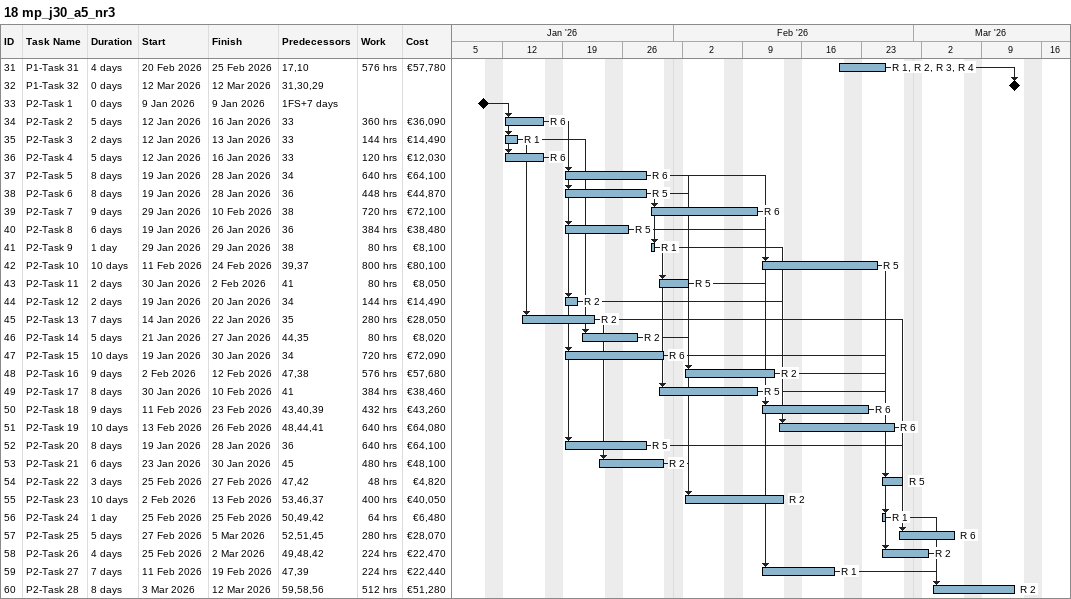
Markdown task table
18 mp_j30_a5_nr3

| ID | Task | Duration | Start | Finish | Predecessors | Resources | Work (h) | Cost (€) |
|---|---|---|---|---|---|---|---|---|
| 31 | P1-Task 31 | 4d | 2026-02-20 | 2026-02-25 | 17, 10 | R 1, R 2, R 3, R 4 | 576 | 57780 |
| 32 | P1-Task 32 | 0d | 2026-03-12 | 2026-03-12 | 31, 30, 29 |  |  |  |
| 33 | P2-Task 1 | 0d | 2026-01-09 | 2026-01-09 | 1FS+7d |  |  |  |
| 34 | P2-Task 2 | 5d | 2026-01-12 | 2026-01-16 | 33 | R 6 | 360 | 36090 |
| 35 | P2-Task 3 | 2d | 2026-01-12 | 2026-01-13 | 33 | R 1 | 144 | 14490 |
| 36 | P2-Task 4 | 5d | 2026-01-12 | 2026-01-16 | 33 | R 6 | 120 | 12030 |
| 37 | P2-Task 5 | 8d | 2026-01-19 | 2026-01-28 | 34 | R 6 | 640 | 64100 |
| 38 | P2-Task 6 | 8d | 2026-01-19 | 2026-01-28 | 36 | R 5 | 448 | 44870 |
| 39 | P2-Task 7 | 9d | 2026-01-29 | 2026-02-10 | 38 | R 6 | 720 | 72100 |
| 40 | P2-Task 8 | 6d | 2026-01-19 | 2026-01-26 | 36 | R 5 | 384 | 38480 |
| 41 | P2-Task 9 | 1d | 2026-01-29 | 2026-01-29 | 38 | R 1 | 80 | 8100 |
| 42 | P2-Task 10 | 10d | 2026-02-11 | 2026-02-24 | 39, 37 | R 5 | 800 | 80100 |
| 43 | P2-Task 11 | 2d | 2026-01-30 | 2026-02-02 | 41 | R 5 | 80 | 8050 |
| 44 | P2-Task 12 | 2d | 2026-01-19 | 2026-01-20 | 34 | R 2 | 144 | 14490 |
| 45 | P2-Task 13 | 7d | 2026-01-14 | 2026-01-22 | 35 | R 2 | 280 | 28050 |
| 46 | P2-Task 14 | 5d | 2026-01-21 | 2026-01-27 | 44, 35 | R 2 | 80 | 8020 |
| 47 | P2-Task 15 | 10d | 2026-01-19 | 2026-01-30 | 34 | R 6 | 720 | 72090 |
| 48 | P2-Task 16 | 9d | 2026-02-02 | 2026-02-12 | 47, 38 | R 2 | 576 | 57680 |
| 49 | P2-Task 17 | 8d | 2026-01-30 | 2026-02-10 | 41 | R 5 | 384 | 38460 |
| 50 | P2-Task 18 | 9d | 2026-02-11 | 2026-02-23 | 43, 40, 39 | R 6 | 432 | 43260 |
| 51 | P2-Task 19 | 10d | 2026-02-13 | 2026-02-26 | 48, 44, 41 | R 6 | 640 | 64080 |
| 52 | P2-Task 20 | 8d | 2026-01-19 | 2026-01-28 | 36 | R 5 | 640 | 64100 |
| 53 | P2-Task 21 | 6d | 2026-01-23 | 2026-01-30 | 45 | R 2 | 480 | 48100 |
| 54 | P2-Task 22 | 3d | 2026-02-25 | 2026-02-27 | 47, 42 | R 5 | 48 | 4820 |
| 55 | P2-Task 23 | 10d | 2026-02-02 | 2026-02-13 | 53, 46, 37 | R 2 | 400 | 40050 |
| 56 | P2-Task 24 | 1d | 2026-02-25 | 2026-02-25 | 50, 49, 42 | R 1 | 64 | 6480 |
| 57 | P2-Task 25 | 5d | 2026-02-27 | 2026-03-05 | 52, 51, 45 | R 6 | 280 | 28070 |
| 58 | P2-Task 26 | 4d | 2026-02-25 | 2026-03-02 | 49, 48, 42 | R 2 | 224 | 22470 |
| 59 | P2-Task 27 | 7d | 2026-02-11 | 2026-02-19 | 47, 39 | R 1 | 224 | 22440 |
| 60 | P2-Task 28 | 8d | 2026-03-03 | 2026-03-12 | 59, 58, 56 | R 2 | 512 | 51280 |
